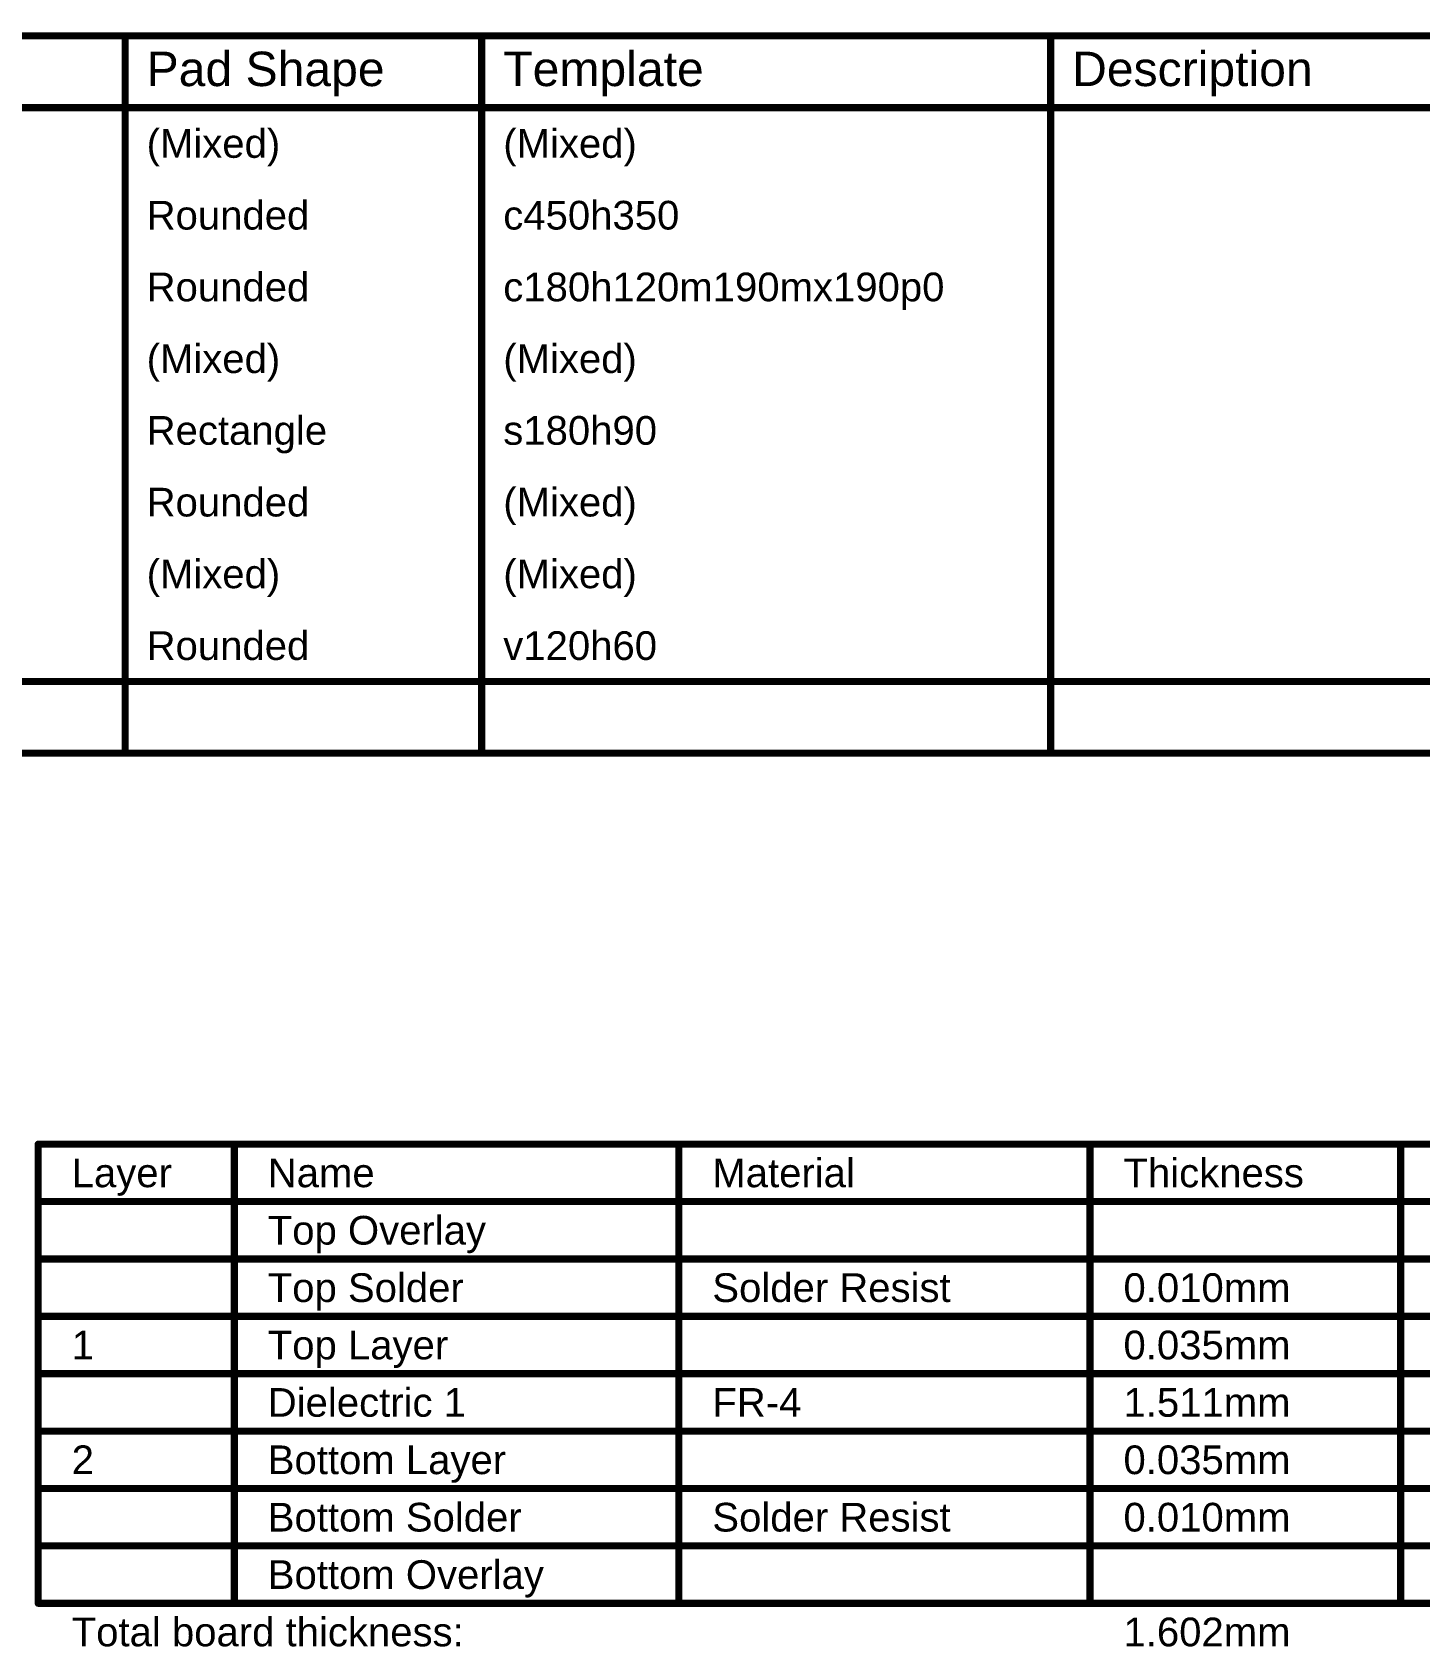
# Model space of a CAD drawing. Header units: inches. Extents: x 0 to 11.2, y -0.2 to 5.5.
# Drawn here: x 5.533 to 8.434, y 2.109 to 5.485 of the extents above; entities that cross this region are included whole.
import ezdxf

# ---------------------------------------------------------------- set-up
doc = ezdxf.new("R2010")
doc.units = ezdxf.units.IN
doc.header["$MEASUREMENT"] = 0
doc.layers.add('Drill Drawing', color=1, linetype='Continuous')
doc.layers.add('Fabrication', color=76, linetype='Continuous')
doc.styles.add('Arial', font='', dxfattribs={"height": 0.2})
doc.styles.get('Arial').set_extended_font_data('Arial')

msp = doc.modelspace()

# ---------------------------------------------------------------- linework, layer by layer
at = {"layer": 'Drill Drawing'}
for points in [[(0.1175, 5.4775, 0.015, 0.015, 0), (11.2284, 5.4775, 0.015, 0.015, 0)], [(5.727, 3.9775, 0.015, 0.015, 0), (5.727, 5.4775, 0.015, 0.015, 0)], [(6.4728, 3.9775, 0.015, 0.015, 0), (6.4728, 5.4775, 0.015, 0.015, 0)], [(7.6624, 3.9775, 0.015, 0.015, 0), (7.6624, 5.4775, 0.015, 0.015, 0)], [(0.1175, 5.3275, 0.015, 0.015, 0), (11.2284, 5.3275, 0.015, 0.015, 0)], [(0.1175, 4.1275, 0.015, 0.015, 0), (11.2284, 4.1275, 0.015, 0.015, 0)], [(0.1175, 3.9775, 0.015, 0.015, 0), (11.2284, 3.9775, 0.015, 0.015, 0)]]:
    msp.add_lwpolyline(points, format="xyseb", dxfattribs=at)
for points in [[(5.7232, 5.4775, 0.0075, 0.0075, 1), (5.7307, 5.4775, 0.0075, 0.0075, 1)], [(6.469, 5.4775, 0.0075, 0.0075, 1), (6.4765, 5.4775, 0.0075, 0.0075, 1)], [(7.6587, 5.4775, 0.0075, 0.0075, 1), (7.6662, 5.4775, 0.0075, 0.0075, 1)], [(5.7232, 3.9775, 0.0075, 0.0075, 1), (5.7307, 3.9775, 0.0075, 0.0075, 1)], [(6.469, 3.9775, 0.0075, 0.0075, 1), (6.4765, 3.9775, 0.0075, 0.0075, 1)], [(7.6587, 3.9775, 0.0075, 0.0075, 1), (7.6662, 3.9775, 0.0075, 0.0075, 1)]]:
    msp.add_lwpolyline(points, format="xyseb", close=True, dxfattribs=at)
at = {"layer": 'Fabrication'}
for points in [[(5.5453, 3.16, 0.015, 0.015, 0), (10.0841, 3.16, 0.015, 0.015, 0)], [(5.5453, 2.2, 0.015, 0.015, 0), (5.5453, 3.16, 0.015, 0.015, 0)], [(5.9553, 2.2, 0.015, 0.015, 0), (5.9553, 3.16, 0.015, 0.015, 0)], [(6.885, 2.2, 0.015, 0.015, 0), (6.885, 3.16, 0.015, 0.015, 0)], [(7.7448, 2.2, 0.015, 0.015, 0), (7.7448, 3.16, 0.015, 0.015, 0)], [(8.3946, 2.2, 0.015, 0.015, 0), (8.3946, 3.16, 0.015, 0.015, 0)], [(5.5453, 3.04, 0.015, 0.015, 0), (10.0841, 3.04, 0.015, 0.015, 0)], [(5.5453, 2.92, 0.015, 0.015, 0), (5.9553, 2.92, 0.015, 0.015, 0)], [(5.9553, 2.92, 0.015, 0.015, 0), (6.885, 2.92, 0.015, 0.015, 0)], [(6.885, 2.92, 0.015, 0.015, 0), (7.7448, 2.92, 0.015, 0.015, 0)], [(7.7448, 2.92, 0.015, 0.015, 0), (8.3946, 2.92, 0.015, 0.015, 0)], [(8.3946, 2.92, 0.015, 0.015, 0), (8.9645, 2.92, 0.015, 0.015, 0)], [(5.5453, 2.8, 0.015, 0.015, 0), (5.9553, 2.8, 0.015, 0.015, 0)], [(5.9553, 2.8, 0.015, 0.015, 0), (6.885, 2.8, 0.015, 0.015, 0)], [(6.885, 2.8, 0.015, 0.015, 0), (7.7448, 2.8, 0.015, 0.015, 0)], [(7.7448, 2.8, 0.015, 0.015, 0), (8.3946, 2.8, 0.015, 0.015, 0)], [(8.3946, 2.8, 0.015, 0.015, 0), (8.9645, 2.8, 0.015, 0.015, 0)], [(5.5453, 2.68, 0.015, 0.015, 0), (5.9553, 2.68, 0.015, 0.015, 0)], [(5.9553, 2.68, 0.015, 0.015, 0), (6.885, 2.68, 0.015, 0.015, 0)], [(6.885, 2.68, 0.015, 0.015, 0), (7.7448, 2.68, 0.015, 0.015, 0)], [(7.7448, 2.68, 0.015, 0.015, 0), (8.3946, 2.68, 0.015, 0.015, 0)], [(8.3946, 2.68, 0.015, 0.015, 0), (8.9645, 2.68, 0.015, 0.015, 0)], [(5.5453, 2.56, 0.015, 0.015, 0), (5.9553, 2.56, 0.015, 0.015, 0)], [(5.9553, 2.56, 0.015, 0.015, 0), (6.885, 2.56, 0.015, 0.015, 0)], [(6.885, 2.56, 0.015, 0.015, 0), (7.7448, 2.56, 0.015, 0.015, 0)], [(7.7448, 2.56, 0.015, 0.015, 0), (8.3946, 2.56, 0.015, 0.015, 0)], [(8.3946, 2.56, 0.015, 0.015, 0), (8.9645, 2.56, 0.015, 0.015, 0)], [(5.5453, 2.44, 0.015, 0.015, 0), (5.9553, 2.44, 0.015, 0.015, 0)], [(5.9553, 2.44, 0.015, 0.015, 0), (6.885, 2.44, 0.015, 0.015, 0)], [(6.885, 2.44, 0.015, 0.015, 0), (7.7448, 2.44, 0.015, 0.015, 0)], [(7.7448, 2.44, 0.015, 0.015, 0), (8.3946, 2.44, 0.015, 0.015, 0)], [(8.3946, 2.44, 0.015, 0.015, 0), (8.9645, 2.44, 0.015, 0.015, 0)], [(5.5453, 2.32, 0.015, 0.015, 0), (5.9553, 2.32, 0.015, 0.015, 0)], [(5.9553, 2.32, 0.015, 0.015, 0), (6.885, 2.32, 0.015, 0.015, 0)], [(6.885, 2.32, 0.015, 0.015, 0), (7.7448, 2.32, 0.015, 0.015, 0)], [(7.7448, 2.32, 0.015, 0.015, 0), (8.3946, 2.32, 0.015, 0.015, 0)], [(8.3946, 2.32, 0.015, 0.015, 0), (8.9645, 2.32, 0.015, 0.015, 0)], [(5.5453, 2.2, 0.015, 0.015, 0), (5.9553, 2.2, 0.015, 0.015, 0)], [(5.9553, 2.2, 0.015, 0.015, 0), (6.885, 2.2, 0.015, 0.015, 0)], [(6.885, 2.2, 0.015, 0.015, 0), (7.7448, 2.2, 0.015, 0.015, 0)], [(7.7448, 2.2, 0.015, 0.015, 0), (8.3946, 2.2, 0.015, 0.015, 0)], [(8.3946, 2.2, 0.015, 0.015, 0), (8.9645, 2.2, 0.015, 0.015, 0)]]:
    msp.add_lwpolyline(points, format="xyseb", dxfattribs=at)
for points in [[(5.5416, 3.16, 0.0075, 0.0075, 1), (5.5491, 3.16, 0.0075, 0.0075, 1)], [(5.5416, 3.16, 0.0075, 0.0075, 1), (5.5491, 3.16, 0.0075, 0.0075, 1)], [(5.9515, 3.16, 0.0075, 0.0075, 1), (5.959, 3.16, 0.0075, 0.0075, 1)], [(6.8812, 3.16, 0.0075, 0.0075, 1), (6.8887, 3.16, 0.0075, 0.0075, 1)], [(7.741, 3.16, 0.0075, 0.0075, 1), (7.7485, 3.16, 0.0075, 0.0075, 1)], [(8.3909, 3.16, 0.0075, 0.0075, 1), (8.3984, 3.16, 0.0075, 0.0075, 1)], [(5.5416, 3.04, 0.0075, 0.0075, 1), (5.5491, 3.04, 0.0075, 0.0075, 1)], [(5.5416, 2.92, 0.0075, 0.0075, 1), (5.5491, 2.92, 0.0075, 0.0075, 1)], [(5.9515, 2.92, 0.0075, 0.0075, 1), (5.959, 2.92, 0.0075, 0.0075, 1)], [(5.9515, 2.92, 0.0075, 0.0075, 1), (5.959, 2.92, 0.0075, 0.0075, 1)], [(6.8812, 2.92, 0.0075, 0.0075, 1), (6.8887, 2.92, 0.0075, 0.0075, 1)], [(6.8812, 2.92, 0.0075, 0.0075, 1), (6.8887, 2.92, 0.0075, 0.0075, 1)], [(7.741, 2.92, 0.0075, 0.0075, 1), (7.7485, 2.92, 0.0075, 0.0075, 1)], [(7.741, 2.92, 0.0075, 0.0075, 1), (7.7485, 2.92, 0.0075, 0.0075, 1)], [(8.3909, 2.92, 0.0075, 0.0075, 1), (8.3984, 2.92, 0.0075, 0.0075, 1)], [(8.3909, 2.92, 0.0075, 0.0075, 1), (8.3984, 2.92, 0.0075, 0.0075, 1)], [(5.5416, 2.8, 0.0075, 0.0075, 1), (5.5491, 2.8, 0.0075, 0.0075, 1)], [(5.9515, 2.8, 0.0075, 0.0075, 1), (5.959, 2.8, 0.0075, 0.0075, 1)], [(5.9515, 2.8, 0.0075, 0.0075, 1), (5.959, 2.8, 0.0075, 0.0075, 1)], [(6.8812, 2.8, 0.0075, 0.0075, 1), (6.8887, 2.8, 0.0075, 0.0075, 1)], [(6.8812, 2.8, 0.0075, 0.0075, 1), (6.8887, 2.8, 0.0075, 0.0075, 1)], [(7.741, 2.8, 0.0075, 0.0075, 1), (7.7485, 2.8, 0.0075, 0.0075, 1)], [(7.741, 2.8, 0.0075, 0.0075, 1), (7.7485, 2.8, 0.0075, 0.0075, 1)], [(8.3909, 2.8, 0.0075, 0.0075, 1), (8.3984, 2.8, 0.0075, 0.0075, 1)], [(8.3909, 2.8, 0.0075, 0.0075, 1), (8.3984, 2.8, 0.0075, 0.0075, 1)], [(5.5416, 2.68, 0.0075, 0.0075, 1), (5.5491, 2.68, 0.0075, 0.0075, 1)], [(5.9515, 2.68, 0.0075, 0.0075, 1), (5.959, 2.68, 0.0075, 0.0075, 1)], [(5.9515, 2.68, 0.0075, 0.0075, 1), (5.959, 2.68, 0.0075, 0.0075, 1)], [(6.8812, 2.68, 0.0075, 0.0075, 1), (6.8887, 2.68, 0.0075, 0.0075, 1)], [(6.8812, 2.68, 0.0075, 0.0075, 1), (6.8887, 2.68, 0.0075, 0.0075, 1)], [(7.741, 2.68, 0.0075, 0.0075, 1), (7.7485, 2.68, 0.0075, 0.0075, 1)], [(7.741, 2.68, 0.0075, 0.0075, 1), (7.7485, 2.68, 0.0075, 0.0075, 1)], [(8.3909, 2.68, 0.0075, 0.0075, 1), (8.3984, 2.68, 0.0075, 0.0075, 1)], [(8.3909, 2.68, 0.0075, 0.0075, 1), (8.3984, 2.68, 0.0075, 0.0075, 1)], [(5.5416, 2.56, 0.0075, 0.0075, 1), (5.5491, 2.56, 0.0075, 0.0075, 1)], [(5.9515, 2.56, 0.0075, 0.0075, 1), (5.959, 2.56, 0.0075, 0.0075, 1)], [(5.9515, 2.56, 0.0075, 0.0075, 1), (5.959, 2.56, 0.0075, 0.0075, 1)], [(6.8812, 2.56, 0.0075, 0.0075, 1), (6.8887, 2.56, 0.0075, 0.0075, 1)], [(6.8812, 2.56, 0.0075, 0.0075, 1), (6.8887, 2.56, 0.0075, 0.0075, 1)], [(7.741, 2.56, 0.0075, 0.0075, 1), (7.7485, 2.56, 0.0075, 0.0075, 1)], [(7.741, 2.56, 0.0075, 0.0075, 1), (7.7485, 2.56, 0.0075, 0.0075, 1)], [(8.3909, 2.56, 0.0075, 0.0075, 1), (8.3984, 2.56, 0.0075, 0.0075, 1)], [(8.3909, 2.56, 0.0075, 0.0075, 1), (8.3984, 2.56, 0.0075, 0.0075, 1)], [(5.5416, 2.44, 0.0075, 0.0075, 1), (5.5491, 2.44, 0.0075, 0.0075, 1)], [(5.9515, 2.44, 0.0075, 0.0075, 1), (5.959, 2.44, 0.0075, 0.0075, 1)], [(5.9515, 2.44, 0.0075, 0.0075, 1), (5.959, 2.44, 0.0075, 0.0075, 1)], [(6.8812, 2.44, 0.0075, 0.0075, 1), (6.8887, 2.44, 0.0075, 0.0075, 1)], [(6.8812, 2.44, 0.0075, 0.0075, 1), (6.8887, 2.44, 0.0075, 0.0075, 1)], [(7.741, 2.44, 0.0075, 0.0075, 1), (7.7485, 2.44, 0.0075, 0.0075, 1)], [(7.741, 2.44, 0.0075, 0.0075, 1), (7.7485, 2.44, 0.0075, 0.0075, 1)], [(8.3909, 2.44, 0.0075, 0.0075, 1), (8.3984, 2.44, 0.0075, 0.0075, 1)], [(8.3909, 2.44, 0.0075, 0.0075, 1), (8.3984, 2.44, 0.0075, 0.0075, 1)], [(5.5416, 2.32, 0.0075, 0.0075, 1), (5.5491, 2.32, 0.0075, 0.0075, 1)], [(5.9515, 2.32, 0.0075, 0.0075, 1), (5.959, 2.32, 0.0075, 0.0075, 1)], [(5.9515, 2.32, 0.0075, 0.0075, 1), (5.959, 2.32, 0.0075, 0.0075, 1)], [(6.8812, 2.32, 0.0075, 0.0075, 1), (6.8887, 2.32, 0.0075, 0.0075, 1)], [(6.8812, 2.32, 0.0075, 0.0075, 1), (6.8887, 2.32, 0.0075, 0.0075, 1)], [(7.741, 2.32, 0.0075, 0.0075, 1), (7.7485, 2.32, 0.0075, 0.0075, 1)], [(7.741, 2.32, 0.0075, 0.0075, 1), (7.7485, 2.32, 0.0075, 0.0075, 1)], [(8.3909, 2.32, 0.0075, 0.0075, 1), (8.3984, 2.32, 0.0075, 0.0075, 1)], [(8.3909, 2.32, 0.0075, 0.0075, 1), (8.3984, 2.32, 0.0075, 0.0075, 1)], [(5.5416, 2.2, 0.0075, 0.0075, 1), (5.5491, 2.2, 0.0075, 0.0075, 1)], [(5.5416, 2.2, 0.0075, 0.0075, 1), (5.5491, 2.2, 0.0075, 0.0075, 1)], [(5.9515, 2.2, 0.0075, 0.0075, 1), (5.959, 2.2, 0.0075, 0.0075, 1)], [(5.9515, 2.2, 0.0075, 0.0075, 1), (5.959, 2.2, 0.0075, 0.0075, 1)], [(5.9515, 2.2, 0.0075, 0.0075, 1), (5.959, 2.2, 0.0075, 0.0075, 1)], [(6.8812, 2.2, 0.0075, 0.0075, 1), (6.8887, 2.2, 0.0075, 0.0075, 1)], [(6.8812, 2.2, 0.0075, 0.0075, 1), (6.8887, 2.2, 0.0075, 0.0075, 1)], [(6.8812, 2.2, 0.0075, 0.0075, 1), (6.8887, 2.2, 0.0075, 0.0075, 1)], [(7.741, 2.2, 0.0075, 0.0075, 1), (7.7485, 2.2, 0.0075, 0.0075, 1)], [(7.741, 2.2, 0.0075, 0.0075, 1), (7.7485, 2.2, 0.0075, 0.0075, 1)], [(7.741, 2.2, 0.0075, 0.0075, 1), (7.7485, 2.2, 0.0075, 0.0075, 1)], [(8.3909, 2.2, 0.0075, 0.0075, 1), (8.3984, 2.2, 0.0075, 0.0075, 1)], [(8.3909, 2.2, 0.0075, 0.0075, 1), (8.3984, 2.2, 0.0075, 0.0075, 1)], [(8.3909, 2.2, 0.0075, 0.0075, 1), (8.3984, 2.2, 0.0075, 0.0075, 1)]]:
    msp.add_lwpolyline(points, format="xyseb", close=True, dxfattribs=at)

# ---------------------------------------------------------------- texts
at = {"layer": 'Drill Drawing', "style": 'Arial'}
for s, height, p in [('Pad Shape', 0.072, (5.772, 5.3725)), ('Template', 0.072, (6.5178, 5.3725)), ('Description', 0.072, (7.7074, 5.3725)), ('(Mixed)', 0.06, (5.772, 5.2225)), ('(Mixed)', 0.06, (6.5178, 5.2225)), ('Rounded', 0.06, (5.772, 5.0725)), ('c450h350', 0.06, (6.5178, 5.0725)), ('Rounded', 0.06, (5.772, 4.9225)), ('c180h120m190mx190p0', 0.06, (6.5178, 4.9225)), ('(Mixed)', 0.06, (5.772, 4.7725)), ('(Mixed)', 0.06, (6.5178, 4.7725)), ('Rectangle', 0.06, (5.772, 4.6225)), ('s180h90', 0.06, (6.5178, 4.6225)), ('Rounded', 0.06, (5.772, 4.4725)), ('(Mixed)', 0.06, (6.5178, 4.4725)), ('(Mixed)', 0.06, (5.772, 4.3225)), ('(Mixed)', 0.06, (6.5178, 4.3225)), ('Rounded', 0.06, (5.772, 4.1725)), ('v120h60', 0.06, (6.5178, 4.1725))]:
    msp.add_text(s, height=height, dxfattribs=at).set_placement(p)
at = {"layer": 'Fabrication', "style": 'Arial'}
for s, p in [('Layer', (5.6153, 3.07)), ('Name', (6.0253, 3.07)), ('Material', (6.955, 3.07)), ('Thickness', (7.8148, 3.07)), ('Top Overlay', (6.0253, 2.95)), ('Top Solder', (6.0253, 2.83)), ('Solder Resist', (6.955, 2.83)), ('0.010mm', (7.8148, 2.83)), ('1', (5.6153, 2.71)), ('Top Layer', (6.0253, 2.71)), ('0.035mm', (7.8148, 2.71)), ('Dielectric 1', (6.0253, 2.59)), ('FR-4', (6.955, 2.59)), ('1.511mm', (7.8148, 2.59)), ('2', (5.6153, 2.47)), ('Bottom Layer', (6.0253, 2.47)), ('0.035mm', (7.8148, 2.47)), ('Bottom Solder', (6.0253, 2.35)), ('Solder Resist', (6.955, 2.35)), ('0.010mm', (7.8148, 2.35)), ('Bottom Overlay', (6.0253, 2.23)), ('Total board thickness:', (5.6153, 2.11)), ('1.602mm', (7.8148, 2.11))]:
    msp.add_text(s, height=0.06, dxfattribs=at).set_placement(p)

doc.saveas('drawing.dxf')
